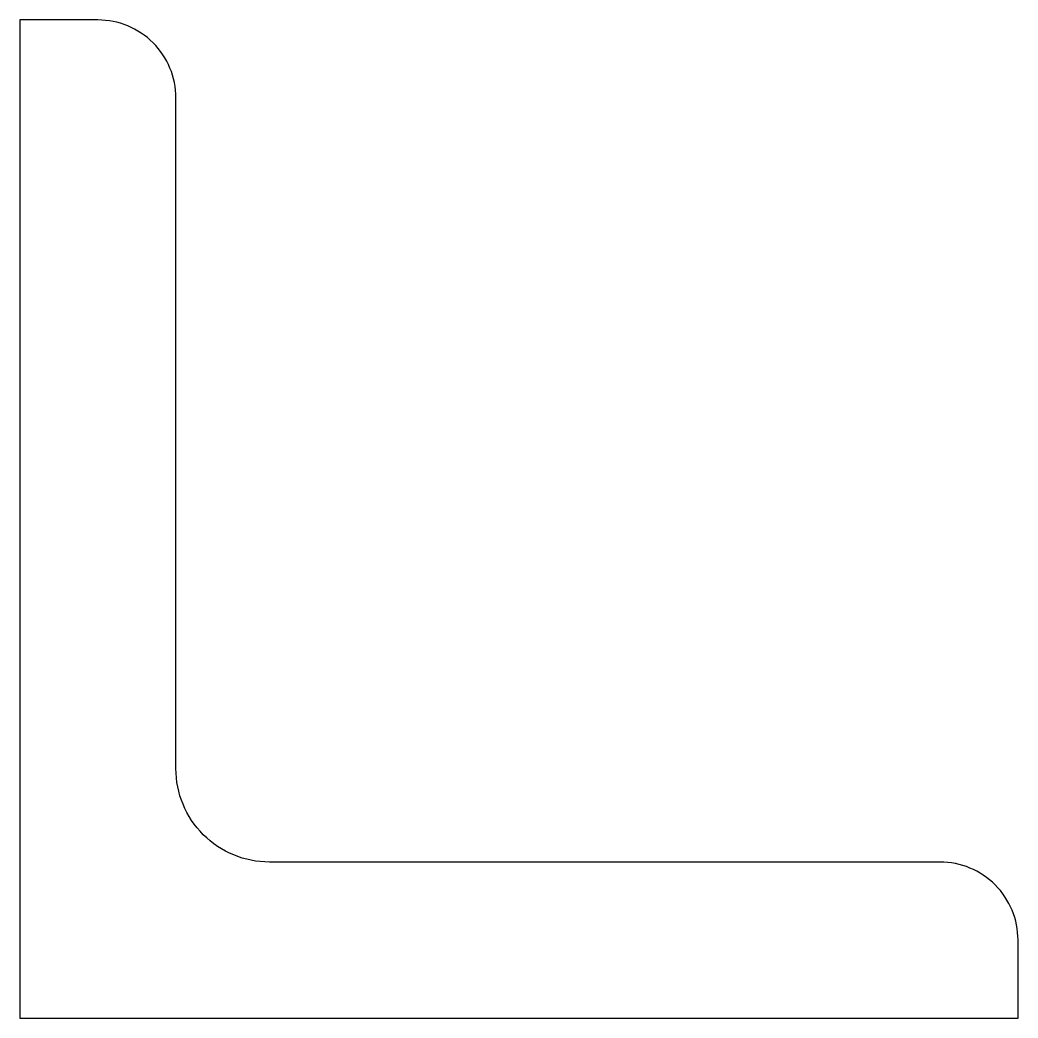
# Model space of a CAD drawing. Header units: inches. Extents: x -2 to 2, y -2 to 2.
import ezdxf

# ---------------------------------------------------------------- set-up
doc = ezdxf.new("R2010")
doc.units = ezdxf.units.IN
doc.layers.add('steel', color=7, linetype='Continuous')

msp = doc.modelspace()

# ---------------------------------------------------------------- linework, layer by layer
at = {"layer": 'steel'}
msp.add_lwpolyline([(-2, -2), (2, -2), (2, -1.6875, 0.414214), (1.6875, -1.375), (-1, -1.375, -0.414214), (-1.375, -1), (-1.375, 1.6875, 0.414214), (-1.6875, 2), (-2, 2), (-2, -2)], format="xyb", dxfattribs=at)

doc.saveas('drawing.dxf')
